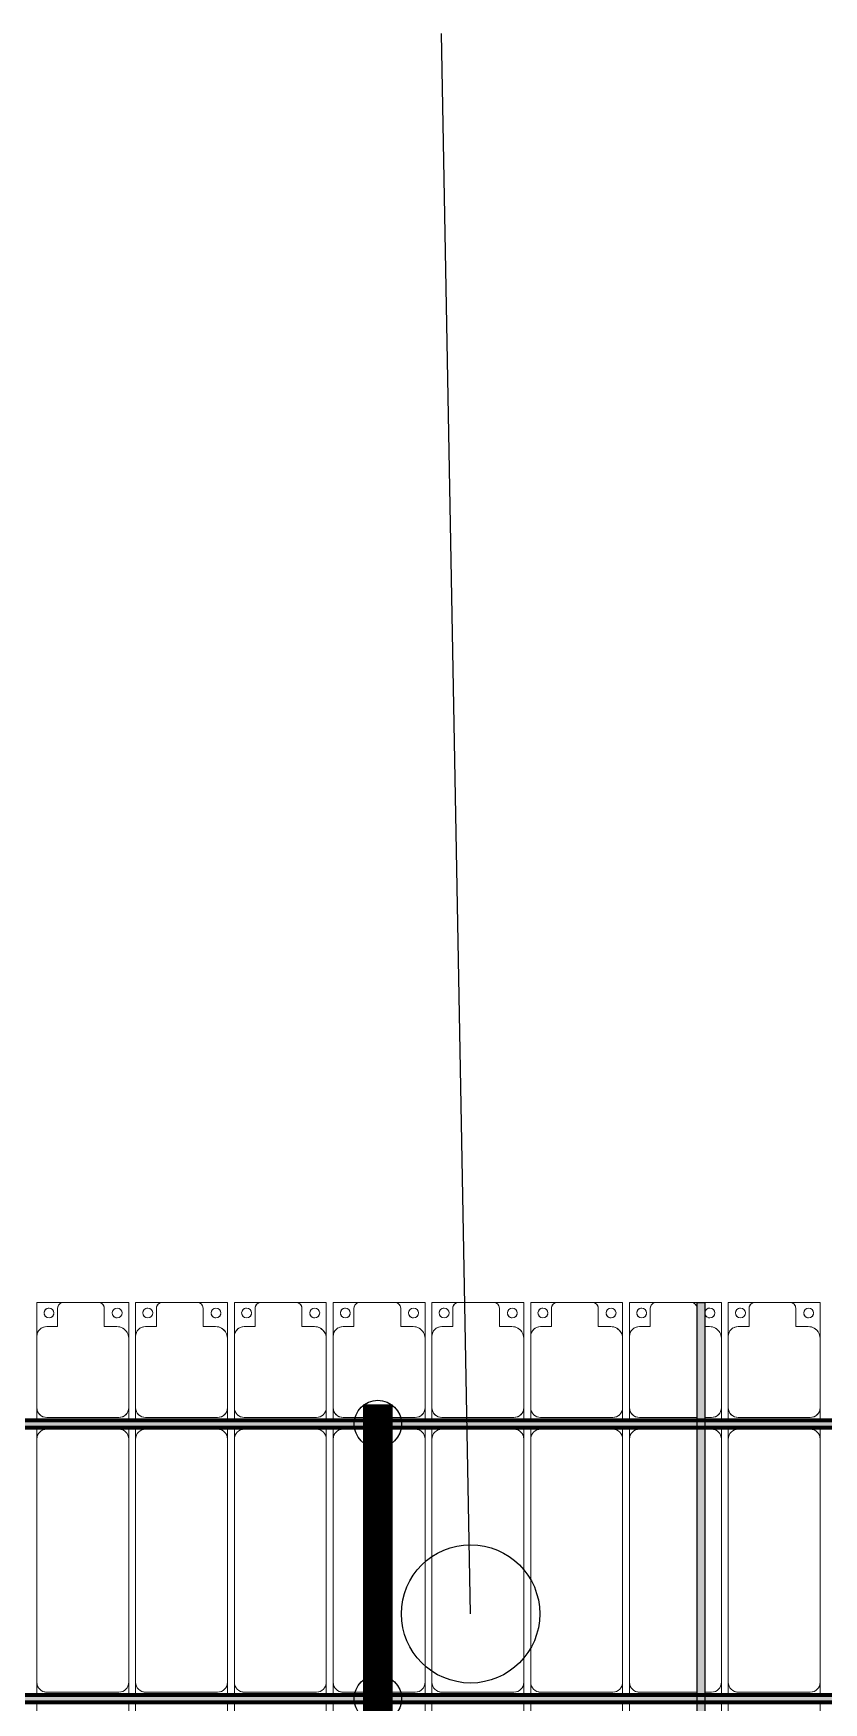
# Model space of a CAD drawing. Header units: millimetres. Extents: x -291190 to 146725, y 19759 to 185158.
# Drawn here: x -46923 to -42923, y 157191 to 165639 of the extents above; entities that cross this region are included whole.
import ezdxf

# ---------------------------------------------------------------- set-up
doc = ezdxf.new("R2010")
doc.units = ezdxf.units.MM
doc.layers.add('A-GENM', color=13, linetype='Continuous', lineweight=9)
doc.layers.add('S-BEAM', color=12, linetype='Continuous', lineweight=9)
for name, color, linetype in [('GC-BICH NEO', 6, 'Continuous'), ('GC-DAY NEO', 5, 'Continuous'), ('GC-HOP 40x60 GIA CUONG', 1, 'Continuous')]:
    doc.layers.add(name, color=color, linetype=linetype)

# ---------------------------------------------------------------- blocks, each defined once
blk = doc.blocks.new('Dải phao đi lại kèm đỡ invester - DẢI PHAO ĐI LẠI-60252-KHUNG KẾT CẤU BÈ PIN 4')
at = {"layer": 'A-GENM', "color": 7}
for p, q in [((107758.4, 713.3), (107758.4, 769.7)), ((107758.4, 713.3), (107758.4, 769.7)), ((108223.4, 769.7), (108223.4, 713.3)), ((108223.4, 769.7), (108223.4, 713.3)), ((108258.4, 713.3), (108258.4, 769.7)), ((108258.4, 713.3), (108258.4, 769.7)), ((108723.4, 769.7), (108723.4, 713.3)), ((108723.4, 769.7), (108723.4, 713.3)), ((108758.4, 713.3), (108758.4, 769.7)), ((108758.4, 713.3), (108758.4, 769.7)), ((109223.4, 769.7), (109223.4, 713.3)), ((109223.4, 769.7), (109223.4, 713.3)), ((109258.4, 713.3), (109258.4, 769.7)), ((109258.4, 713.3), (109258.4, 769.7)), ((109723.4, 769.7), (109723.4, 713.3)), ((109723.4, 769.7), (109723.4, 713.3)), ((109758.4, 713.3), (109758.4, 769.7)), ((109758.4, 713.3), (109758.4, 769.7)), ((110223.4, 769.7), (110223.4, 713.3)), ((110223.4, 769.7), (110223.4, 713.3)), ((110258.4, 713.3), (110258.4, 769.7)), ((110258.4, 713.3), (110258.4, 769.7)), ((110723.4, 769.7), (110723.4, 713.3)), ((110723.4, 769.7), (110723.4, 713.3)), ((110758.4, 713.3), (110758.4, 769.7)), ((110758.4, 713.3), (110758.4, 769.7)), ((111223.4, 769.7), (111223.4, 713.3)), ((111223.4, 769.7), (111223.4, 713.3)), ((111258.4, 713.3), (111258.4, 769.7)), ((111258.4, 713.3), (111258.4, 769.7)), ((111723.4, 769.7), (111723.4, 713.3)), ((111723.4, 769.7), (111723.4, 713.3)), ((107758.4, 610.3), (107758.4, 673.3)), ((107758.4, 610.3), (107758.4, 673.3)), ((107758.4, 610.3), (107758.4, -620.3)), ((108173.4, 660.3), (107808.4, 660.3)), ((108223.4, 673.3), (108223.4, 610.3)), ((108223.4, 673.3), (108223.4, 610.3)), ((108223.4, -620.3), (108223.4, 610.3)), ((108258.4, 610.3), (108258.4, 673.3)), ((108258.4, 610.3), (108258.4, 673.3)), ((108258.4, 610.3), (108258.4, -620.3)), ((108341.4, 660.3), (108308.4, 660.3)), ((108673.4, 660.3), (108381.4, 660.3)), ((108723.4, 673.3), (108723.4, 610.3)), ((108723.4, 673.3), (108723.4, 610.3)), ((108723.4, -620.3), (108723.4, 610.3)), ((108758.4, 610.3), (108758.4, 673.3)), ((108758.4, 610.3), (108758.4, 673.3)), ((108758.4, 610.3), (108758.4, -620.3)), ((109173.4, 660.3), (108808.4, 660.3)), ((109223.4, 673.3), (109223.4, 610.3)), ((109223.4, 673.3), (109223.4, 610.3)), ((109223.4, -620.3), (109223.4, 610.3)), ((109258.4, 610.3), (109258.4, 673.3)), ((109258.4, 610.3), (109258.4, 673.3)), ((109258.4, 610.3), (109258.4, -620.3)), ((109673.4, 660.3), (109308.4, 660.3)), ((109723.4, 673.3), (109723.4, 610.3)), ((109723.4, 673.3), (109723.4, 610.3)), ((109723.4, -620.3), (109723.4, 610.3)), ((109758.4, 610.3), (109758.4, 673.3)), ((109758.4, 610.3), (109758.4, 673.3)), ((109758.4, 610.3), (109758.4, -620.3)), ((110173.4, 660.3), (109808.4, 660.3)), ((110223.4, 673.3), (110223.4, 610.3)), ((110223.4, 673.3), (110223.4, 610.3)), ((110223.4, -620.3), (110223.4, 610.3)), ((110258.4, 610.3), (110258.4, 673.3)), ((110258.4, 610.3), (110258.4, 673.3)), ((110258.4, 610.3), (110258.4, -620.3)), ((110673.4, 660.3), (110308.4, 660.3)), ((110723.4, 673.3), (110723.4, 610.3)), ((110723.4, 673.3), (110723.4, 610.3)), ((110723.4, -620.3), (110723.4, 610.3)), ((110758.4, 610.3), (110758.4, 673.3)), ((110758.4, 610.3), (110758.4, 673.3)), ((110758.4, 610.3), (110758.4, -620.3)), ((111173.4, 660.3), (110808.4, 660.3)), ((111223.4, 673.3), (111223.4, 610.3)), ((111223.4, 673.3), (111223.4, 610.3)), ((111223.4, -620.3), (111223.4, 610.3)), ((111258.4, 610.3), (111258.4, 673.3)), ((111258.4, 610.3), (111258.4, 673.3)), ((111258.4, 610.3), (111258.4, -620.3)), ((111673.4, 660.3), (111308.4, 660.3)), ((111723.4, 673.3), (111723.4, 610.3)), ((111723.4, 673.3), (111723.4, 610.3)), ((111723.4, -620.3), (111723.4, 610.3)), ((107758.4, -676.7), (107758.4, -620.3)), ((107758.4, -676.7), (107758.4, -620.3)), ((107808.4, -670.3), (108173.4, -670.3)), ((108223.4, -620.3), (108223.4, -676.7)), ((108223.4, -620.3), (108223.4, -676.7)), ((108258.4, -676.7), (108258.4, -620.3)), ((108258.4, -676.7), (108258.4, -620.3)), ((108308.4, -670.3), (108341.4, -670.3)), ((108381.4, -670.3), (108673.4, -670.3)), ((108723.4, -620.3), (108723.4, -676.7)), ((108723.4, -620.3), (108723.4, -676.7)), ((108758.4, -676.7), (108758.4, -620.3)), ((108758.4, -676.7), (108758.4, -620.3)), ((108808.4, -670.3), (109173.4, -670.3)), ((109223.4, -620.3), (109223.4, -676.7)), ((109223.4, -620.3), (109223.4, -676.7)), ((109258.4, -676.7), (109258.4, -620.3)), ((109258.4, -676.7), (109258.4, -620.3)), ((109308.4, -670.3), (109673.4, -670.3)), ((109723.4, -620.3), (109723.4, -676.7)), ((109723.4, -620.3), (109723.4, -676.7)), ((109758.4, -676.7), (109758.4, -620.3)), ((109758.4, -676.7), (109758.4, -620.3)), ((109808.4, -670.3), (110173.4, -670.3)), ((110223.4, -620.3), (110223.4, -676.7)), ((110223.4, -620.3), (110223.4, -676.7)), ((110258.4, -676.7), (110258.4, -620.3)), ((110258.4, -676.7), (110258.4, -620.3)), ((110308.4, -670.3), (110673.4, -670.3)), ((110723.4, -620.3), (110723.4, -676.7)), ((110723.4, -620.3), (110723.4, -676.7)), ((110758.4, -676.7), (110758.4, -620.3)), ((110758.4, -676.7), (110758.4, -620.3)), ((110808.4, -670.3), (111173.4, -670.3)), ((111223.4, -620.3), (111223.4, -676.7)), ((111223.4, -620.3), (111223.4, -676.7)), ((111258.4, -676.7), (111258.4, -620.3)), ((111258.4, -676.7), (111258.4, -620.3)), ((111308.4, -670.3), (111673.4, -670.3)), ((111723.4, -620.3), (111723.4, -676.7)), ((111723.4, -620.3), (111723.4, -676.7)), ((107758.4, -779.7), (107758.4, -716.7)), ((107758.4, -779.7), (107758.4, -716.7)), ((108173.4, -729.7), (107808.4, -729.7)), ((108223.4, -716.7), (108223.4, -779.7)), ((108223.4, -716.7), (108223.4, -779.7)), ((108258.4, -779.7), (108258.4, -716.7)), ((108258.4, -779.7), (108258.4, -716.7)), ((108341.4, -729.7), (108308.4, -729.7)), ((108673.4, -729.7), (108381.4, -729.7)), ((108723.4, -716.7), (108723.4, -779.7)), ((108723.4, -716.7), (108723.4, -779.7)), ((108758.4, -779.7), (108758.4, -716.7)), ((108758.4, -779.7), (108758.4, -716.7)), ((109173.4, -729.7), (108808.4, -729.7)), ((109223.4, -716.7), (109223.4, -779.7)), ((109223.4, -716.7), (109223.4, -779.7)), ((109258.4, -779.7), (109258.4, -716.7)), ((109258.4, -779.7), (109258.4, -716.7)), ((109673.4, -729.7), (109308.4, -729.7)), ((109723.4, -716.7), (109723.4, -779.7)), ((109723.4, -716.7), (109723.4, -779.7)), ((109758.4, -779.7), (109758.4, -716.7)), ((109758.4, -779.7), (109758.4, -716.7)), ((110173.4, -729.7), (109808.4, -729.7)), ((110223.4, -716.7), (110223.4, -779.7)), ((110223.4, -716.7), (110223.4, -779.7)), ((110258.4, -779.7), (110258.4, -716.7)), ((110258.4, -779.7), (110258.4, -716.7)), ((110673.4, -729.7), (110308.4, -729.7)), ((110723.4, -716.7), (110723.4, -779.7)), ((110723.4, -716.7), (110723.4, -779.7)), ((110758.4, -779.7), (110758.4, -716.7)), ((110758.4, -779.7), (110758.4, -716.7)), ((111173.4, -729.7), (110808.4, -729.7)), ((111223.4, -716.7), (111223.4, -779.7)), ((111223.4, -716.7), (111223.4, -779.7)), ((111258.4, -779.7), (111258.4, -716.7)), ((111258.4, -779.7), (111258.4, -716.7)), ((111673.4, -729.7), (111308.4, -729.7)), ((111723.4, -716.7), (111723.4, -779.7)), ((111723.4, -716.7), (111723.4, -779.7)), ((107758.4, -779.7), (107758.4, -1129.7)), ((108223.4, -1139.7), (108223.4, -779.7)), ((108258.4, -779.7), (108258.4, -1129.7)), ((108723.4, -1139.7), (108723.4, -779.7)), ((108758.4, -779.7), (108758.4, -1129.7)), ((109223.4, -1139.7), (109223.4, -779.7)), ((109258.4, -779.7), (109258.4, -1129.7)), ((109723.4, -1139.7), (109723.4, -779.7)), ((109758.4, -779.7), (109758.4, -1129.7)), ((110223.4, -1139.7), (110223.4, -779.7)), ((110258.4, -779.7), (110258.4, -1129.7)), ((110723.4, -1139.7), (110723.4, -779.7)), ((110758.4, -779.7), (110758.4, -1129.7)), ((111223.4, -1139.7), (111223.4, -779.7)), ((111258.4, -779.7), (111258.4, -1129.7)), ((111723.4, -1139.7), (111723.4, -779.7)), ((107758.4, -1312.2), (107758.4, -1129.7)), ((107758.4, -1129.7), (107758.4, -1312.2)), ((108223.4, -1139.7), (108223.4, -1312.2)), ((108223.4, -1312.2), (108223.4, -1139.7)), ((108258.4, -1312.2), (108258.4, -1129.7)), ((108258.4, -1129.7), (108258.4, -1312.2)), ((108723.4, -1139.7), (108723.4, -1312.2)), ((108723.4, -1312.2), (108723.4, -1139.7)), ((108758.4, -1312.2), (108758.4, -1129.7)), ((108758.4, -1129.7), (108758.4, -1312.2)), ((109223.4, -1139.7), (109223.4, -1312.2)), ((109223.4, -1312.2), (109223.4, -1139.7)), ((109258.4, -1312.2), (109258.4, -1129.7)), ((109258.4, -1129.7), (109258.4, -1312.2)), ((109723.4, -1139.7), (109723.4, -1312.2)), ((109723.4, -1312.2), (109723.4, -1139.7)), ((109758.4, -1312.2), (109758.4, -1129.7)), ((109758.4, -1129.7), (109758.4, -1312.2)), ((110223.4, -1139.7), (110223.4, -1312.2)), ((110223.4, -1312.2), (110223.4, -1139.7)), ((110258.4, -1312.2), (110258.4, -1129.7)), ((110258.4, -1129.7), (110258.4, -1312.2)), ((110723.4, -1139.7), (110723.4, -1312.2)), ((110723.4, -1312.2), (110723.4, -1139.7)), ((110758.4, -1312.2), (110758.4, -1129.7)), ((110758.4, -1129.7), (110758.4, -1312.2)), ((111223.4, -1139.7), (111223.4, -1312.2)), ((111223.4, -1312.2), (111223.4, -1139.7)), ((111258.4, -1312.2), (111258.4, -1129.7)), ((111258.4, -1129.7), (111258.4, -1312.2)), ((111723.4, -1139.7), (111723.4, -1312.2)), ((111723.4, -1312.2), (111723.4, -1139.7)), ((107818.4, -1189.7), (107881.8, -1189.7)), ((107881.8, -1189.7), (107881.8, -1282.2)), ((108118.2, -1282.2), (108118.2, -1189.7)), ((108118.2, -1189.7), (108173.4, -1189.7)), ((108318.4, -1189.7), (108341.4, -1189.7)), ((108381.8, -1189.7), (108381.8, -1282.2)), ((108618.2, -1282.2), (108618.2, -1189.7)), ((108618.2, -1189.7), (108673.4, -1189.7)), ((108818.4, -1189.7), (108881.8, -1189.7)), ((108881.8, -1189.7), (108881.8, -1282.2)), ((109118.2, -1282.2), (109118.2, -1189.7)), ((109118.2, -1189.7), (109173.4, -1189.7)), ((109318.4, -1189.7), (109381.8, -1189.7)), ((109381.8, -1189.7), (109381.8, -1282.2)), ((109618.2, -1282.2), (109618.2, -1189.7)), ((109618.2, -1189.7), (109673.4, -1189.7)), ((109818.4, -1189.7), (109881.8, -1189.7)), ((109881.8, -1189.7), (109881.8, -1282.2)), ((110118.2, -1282.2), (110118.2, -1189.7)), ((110118.2, -1189.7), (110173.4, -1189.7)), ((110318.4, -1189.7), (110381.8, -1189.7)), ((110381.8, -1189.7), (110381.8, -1282.2)), ((110618.2, -1282.2), (110618.2, -1189.7)), ((110618.2, -1189.7), (110673.4, -1189.7)), ((110818.4, -1189.7), (110881.8, -1189.7)), ((110881.8, -1189.7), (110881.8, -1282.2)), ((111118.2, -1282.2), (111118.2, -1189.7)), ((111118.2, -1189.7), (111173.4, -1189.7)), ((111318.4, -1189.7), (111381.8, -1189.7)), ((111381.8, -1189.7), (111381.8, -1282.2)), ((111618.2, -1282.2), (111618.2, -1189.7)), ((111618.2, -1189.7), (111673.4, -1189.7)), ((107911.8, -1312.2), (107758.4, -1312.2)), ((107758.4, -1312.2), (107911.8, -1312.2)), ((107911.8, -1312.2), (108088.2, -1312.2)), ((108223.4, -1312.2), (108088.2, -1312.2)), ((108088.2, -1312.2), (108223.4, -1312.2)), ((108341.4, -1312.2), (108258.4, -1312.2)), ((108258.4, -1312.2), (108341.4, -1312.2)), ((108411.8, -1312.2), (108381.4, -1312.2)), ((108381.4, -1312.2), (108411.8, -1312.2)), ((108411.8, -1312.2), (108588.2, -1312.2)), ((108723.4, -1312.2), (108588.2, -1312.2)), ((108588.2, -1312.2), (108723.4, -1312.2)), ((108911.8, -1312.2), (108758.4, -1312.2)), ((108758.4, -1312.2), (108911.8, -1312.2)), ((108911.8, -1312.2), (109088.2, -1312.2)), ((109223.4, -1312.2), (109088.2, -1312.2)), ((109088.2, -1312.2), (109223.4, -1312.2)), ((109411.8, -1312.2), (109258.4, -1312.2)), ((109259, -1312.2), (109411.8, -1312.2)), ((109411.8, -1312.2), (109588.2, -1312.2)), ((109723.4, -1312.2), (109588.2, -1312.2)), ((109588.2, -1312.2), (109723.4, -1312.2)), ((109911.8, -1312.2), (109758.4, -1312.2)), ((109758.4, -1312.2), (109911.8, -1312.2)), ((109911.8, -1312.2), (110088.2, -1312.2)), ((110223.4, -1312.2), (110088.2, -1312.2)), ((110088.2, -1312.2), (110223.4, -1312.2)), ((110411.8, -1312.2), (110258.4, -1312.2)), ((110258.4, -1312.2), (110411.8, -1312.2)), ((110411.8, -1312.2), (110588.2, -1312.2)), ((110723.4, -1312.2), (110588.2, -1312.2)), ((110588.2, -1312.2), (110723.4, -1312.2)), ((110911.8, -1312.2), (110758.4, -1312.2)), ((110758.4, -1312.2), (110911.8, -1312.2)), ((110911.8, -1312.2), (111088.2, -1312.2)), ((111223.4, -1312.2), (111088.2, -1312.2)), ((111088.2, -1312.2), (111223.4, -1312.2)), ((111411.8, -1312.2), (111258.4, -1312.2)), ((111258.4, -1312.2), (111411.8, -1312.2)), ((111411.8, -1312.2), (111588.2, -1312.2)), ((111723.4, -1312.2), (111588.2, -1312.2)), ((111588.2, -1312.2), (111723.4, -1312.2))]:
    blk.add_line(p, q, dxfattribs=at)
for centre, radius, start, end in [((107808.4, 610.3), 50, 90, 180), ((107808.4, 610.3), 50, 150, 180), ((107808.4, 610.3), 50, 105, 120), ((108173.4, 610.3), 50, 360, 90), ((108173.4, 610.3), 50, 60, 90), ((108173.4, 610.3), 50, 15, 30), ((108308.4, 610.3), 50, 90, 180), ((108308.4, 610.3), 50, 150, 180), ((108308.4, 610.3), 50, 105, 120), ((108673.4, 610.3), 50, 360, 90), ((108673.4, 610.3), 50, 60, 90), ((108673.4, 610.3), 50, 15, 30), ((108808.4, 610.3), 50, 90, 180), ((108808.4, 610.3), 50, 150, 180), ((108808.4, 610.3), 50, 105, 120), ((109173.4, 610.3), 50, 360, 90), ((109173.4, 610.3), 50, 60, 90), ((109173.4, 610.3), 50, 15, 30), ((109308.4, 610.3), 50, 90, 180), ((109308.4, 610.3), 50, 150, 165), ((109308.4, 610.3), 50, 105, 120), ((109673.4, 610.3), 50, 360, 90), ((109673.4, 610.3), 50, 60, 90), ((109673.4, 610.3), 50, 15, 30), ((109808.4, 610.3), 50, 90, 180), ((109808.4, 610.3), 50, 150, 180), ((109808.4, 610.3), 50, 105, 120), ((110173.4, 610.3), 50, 360, 90), ((110173.4, 610.3), 50, 60, 90), ((110173.4, 610.3), 50, 15, 30), ((110308.4, 610.3), 50, 90, 180), ((110308.4, 610.3), 50, 150, 180), ((110308.4, 610.3), 50, 105, 120), ((110673.4, 610.3), 50, 360, 90), ((110673.4, 610.3), 50, 60, 90), ((110673.4, 610.3), 50, 15, 30), ((110808.4, 610.3), 50, 90, 180), ((110808.4, 610.3), 50, 150, 180), ((110808.4, 610.3), 50, 105, 120), ((111173.4, 610.3), 50, 360, 90), ((111173.4, 610.3), 50, 60, 90), ((111173.4, 610.3), 50, 15, 30), ((111308.4, 610.3), 50, 90, 180), ((111308.4, 610.3), 50, 150, 180), ((111308.4, 610.3), 50, 105, 120), ((111673.4, 610.3), 50, 360, 90), ((111673.4, 610.3), 50, 60, 90), ((111673.4, 610.3), 50, 15, 30), ((107808.4, -620.3), 50, 180, 270), ((107808.4, -620.3), 50, 195, 210), ((107808.4, -620.3), 50, 240, 270), ((108173.4, -620.3), 50, 270, 0), ((108173.4, -620.3), 50, 270, 300), ((108173.4, -620.3), 50, 330, 0), ((108308.4, -620.3), 50, 180, 270), ((108308.4, -620.3), 50, 195, 210), ((108308.4, -620.3), 50, 240, 270), ((108673.4, -620.3), 50, 270, 0), ((108673.4, -620.3), 50, 270, 300), ((108673.4, -620.3), 50, 330, 0), ((108808.4, -620.3), 50, 180, 270), ((108808.4, -620.3), 50, 195, 210), ((108808.4, -620.3), 50, 240, 270), ((109173.4, -620.3), 50, 270, 0), ((109173.4, -620.3), 50, 270, 300), ((109173.4, -620.3), 50, 330, 0), ((109308.4, -620.3), 50, 180, 270), ((109308.4, -620.3), 50, 195, 210), ((109308.4, -620.3), 50, 240, 270), ((109673.4, -620.3), 50, 270, 0), ((109673.4, -620.3), 50, 270, 300), ((109673.4, -620.3), 50, 330, 0), ((109808.4, -620.3), 50, 180, 270), ((109808.4, -620.3), 50, 195, 210), ((109808.4, -620.3), 50, 240, 270), ((110173.4, -620.3), 50, 270, 0), ((110173.4, -620.3), 50, 270, 300), ((110173.4, -620.3), 50, 330, 0), ((110308.4, -620.3), 50, 180, 270), ((110308.4, -620.3), 50, 195, 210), ((110308.4, -620.3), 50, 240, 270), ((110673.4, -620.3), 50, 270, 0), ((110673.4, -620.3), 50, 270, 300), ((110673.4, -620.3), 50, 330, 0), ((110808.4, -620.3), 50, 180, 270), ((110808.4, -620.3), 50, 195, 210), ((110808.4, -620.3), 50, 240, 270), ((111173.4, -620.3), 50, 270, 0), ((111173.4, -620.3), 50, 270, 300), ((111173.4, -620.3), 50, 330, 0), ((111308.4, -620.3), 50, 180, 270), ((111308.4, -620.3), 50, 195, 210), ((111308.4, -620.3), 50, 240, 270), ((111673.4, -620.3), 50, 270, 0), ((111673.4, -620.3), 50, 270, 300), ((111673.4, -620.3), 50, 330, 0), ((107808.4, -779.7), 50, 90, 180), ((107808.4, -779.7), 50, 90, 165), ((108173.4, -779.7), 50, 360, 90), ((108173.4, -779.7), 50, 15, 90), ((108308.4, -779.7), 50, 90, 180), ((108308.4, -779.7), 50, 90, 165), ((108673.4, -779.7), 50, 360, 90), ((108673.4, -779.7), 50, 15, 90), ((108808.4, -779.7), 50, 90, 180), ((108808.4, -779.7), 50, 90, 165), ((109173.4, -779.7), 50, 360, 90), ((109173.4, -779.7), 50, 15, 90), ((109308.4, -779.7), 50, 90, 180), ((109308.4, -779.7), 50, 90, 165), ((109673.4, -779.7), 50, 360, 90), ((109673.4, -779.7), 50, 15, 90), ((109808.4, -779.7), 50, 90, 180), ((109808.4, -779.7), 50, 90, 165), ((110173.4, -779.7), 50, 360, 90), ((110173.4, -779.7), 50, 15, 90), ((110308.4, -779.7), 50, 90, 180), ((110308.4, -779.7), 50, 90, 165), ((110673.4, -779.7), 50, 360, 90), ((110673.4, -779.7), 50, 15, 90), ((110808.4, -779.7), 50, 90, 180), ((110808.4, -779.7), 50, 90, 165), ((111173.4, -779.7), 50, 360, 90), ((111173.4, -779.7), 50, 15, 90), ((111308.4, -779.7), 50, 90, 180), ((111308.4, -779.7), 50, 90, 165), ((111673.4, -779.7), 50, 360, 90), ((111673.4, -779.7), 50, 15, 90), ((107818.4, -1129.7), 60, 180, 270), ((107818.4, -1129.7), 60, 210, 270), ((108173.4, -1139.7), 50, 270, 360), ((108173.4, -1139.7), 50, 270, 345), ((108173.4, -1139.7), 50, 300, 315), ((108173.4, -1139.7), 50, 300, 315), ((108318.4, -1129.7), 60, 180, 270), ((108318.4, -1129.7), 60, 210, 270), ((108673.4, -1139.7), 50, 270, 360), ((108673.4, -1139.7), 50, 270, 345), ((108673.4, -1139.7), 50, 300, 315), ((108673.4, -1139.7), 50, 300, 315), ((108818.4, -1129.7), 60, 180, 270), ((108818.4, -1129.7), 60, 210, 270), ((109173.4, -1139.7), 50, 270, 360), ((109173.4, -1139.7), 50, 270, 345), ((109173.4, -1139.7), 50, 300, 315), ((109173.4, -1139.7), 50, 300, 315), ((109318.4, -1129.7), 60, 180, 270), ((109318.4, -1129.7), 60, 210, 270), ((109673.4, -1139.7), 50, 270, 360), ((109673.4, -1139.7), 50, 270, 345), ((109673.4, -1139.7), 50, 300, 315), ((109673.4, -1139.7), 50, 300, 315), ((109818.4, -1129.7), 60, 180, 270), ((109818.4, -1129.7), 60, 210, 270), ((110173.4, -1139.7), 50, 270, 360), ((110173.4, -1139.7), 50, 270, 345), ((110173.4, -1139.7), 50, 300, 315), ((110173.4, -1139.7), 50, 300, 315), ((110318.4, -1129.7), 60, 180, 270), ((110318.4, -1129.7), 60, 210, 270), ((110673.4, -1139.7), 50, 270, 360), ((110673.4, -1139.7), 50, 270, 345), ((110673.4, -1139.7), 50, 300, 315), ((110673.4, -1139.7), 50, 300, 315), ((110818.4, -1129.7), 60, 180, 270), ((110818.4, -1129.7), 60, 210, 270), ((111173.4, -1139.7), 50, 270, 360), ((111173.4, -1139.7), 50, 270, 345), ((111173.4, -1139.7), 50, 300, 315), ((111173.4, -1139.7), 50, 300, 315), ((111318.4, -1129.7), 60, 180, 270), ((111318.4, -1129.7), 60, 210, 270), ((111673.4, -1139.7), 50, 270, 360), ((111673.4, -1139.7), 50, 270, 345), ((111673.4, -1139.7), 50, 300, 315), ((111673.4, -1139.7), 50, 300, 315), ((107816.8, -1258.6), 25, 90, 270), ((107816.8, -1258.6), 25, 180, 270), ((107816.8, -1258.6), 25, 90, 165), ((107816.8, -1258.6), 25, 270, 90), ((107816.8, -1258.6), 25, 75, 90), ((107816.8, -1258.6), 25, 270, 360), ((107816.8, -1258.6), 25, 15, 60), ((108161.8, -1258.6), 25, 90, 270), ((108161.8, -1258.6), 25, 180, 270), ((108161.8, -1258.6), 25, 90, 165), ((108161.8, -1258.6), 25, 270, 90), ((108161.8, -1258.6), 25, 15, 90), ((108161.8, -1258.6), 25, 270, 0), ((108316.8, -1258.6), 25, 90, 270), ((108316.8, -1258.6), 25, 180, 270), ((108316.8, -1258.6), 25, 90, 165), ((108316.8, -1258.6), 25, 15, 90), ((108316.8, -1258.6), 25, 75, 90), ((108316.8, -1258.6), 25, 270, 345), ((108316.8, -1258.6), 25, 270, 345), ((108316.8, -1258.6), 25, 15, 60), ((108661.8, -1258.6), 25, 90, 270), ((108661.8, -1258.6), 25, 180, 270), ((108661.8, -1258.6), 25, 90, 165), ((108661.8, -1258.6), 25, 270, 90), ((108661.8, -1258.6), 25, 15, 90), ((108661.8, -1258.6), 25, 270, 0), ((108816.8, -1258.6), 25, 90, 270), ((108816.8, -1258.6), 25, 180, 270), ((108816.8, -1258.6), 25, 90, 165), ((108816.8, -1258.6), 25, 270, 90), ((108816.8, -1258.6), 25, 75, 90), ((108816.8, -1258.6), 25, 270, 360), ((108816.8, -1258.6), 25, 15, 60), ((109161.8, -1258.6), 25, 90, 270), ((109161.8, -1258.6), 25, 180, 270), ((109161.8, -1258.6), 25, 90, 165), ((109161.8, -1258.6), 25, 270, 90), ((109161.8, -1258.6), 25, 15, 90), ((109161.8, -1258.6), 25, 270, 0), ((109316.8, -1258.6), 25, 90, 270), ((109316.8, -1258.6), 25, 180, 270), ((109316.8, -1258.6), 25, 90, 165), ((109316.8, -1258.6), 25, 270, 90), ((109316.8, -1258.6), 25, 75, 90), ((109316.8, -1258.6), 25, 270, 360), ((109316.8, -1258.6), 25, 15, 60), ((109661.8, -1258.6), 25, 90, 270), ((109661.8, -1258.6), 25, 180, 270), ((109661.8, -1258.6), 25, 90, 165), ((109661.8, -1258.6), 25, 270, 90), ((109661.8, -1258.6), 25, 15, 90), ((109661.8, -1258.6), 25, 270, 0), ((109816.8, -1258.6), 25, 90, 270), ((109816.8, -1258.6), 25, 180, 270), ((109816.8, -1258.6), 25, 90, 165), ((109816.8, -1258.6), 25, 270, 90), ((109816.8, -1258.6), 25, 75, 90), ((109816.8, -1258.6), 25, 270, 360), ((109816.8, -1258.6), 25, 15, 60), ((110161.8, -1258.6), 25, 90, 270), ((110161.8, -1258.6), 25, 180, 270), ((110161.8, -1258.6), 25, 90, 165), ((110161.8, -1258.6), 25, 270, 90), ((110161.8, -1258.6), 25, 15, 90), ((110161.8, -1258.6), 25, 270, 0), ((110316.8, -1258.6), 25, 90, 270), ((110316.8, -1258.6), 25, 180, 270), ((110316.8, -1258.6), 25, 90, 165), ((110316.8, -1258.6), 25, 270, 90), ((110316.8, -1258.6), 25, 75, 90), ((110316.8, -1258.6), 25, 270, 360), ((110316.8, -1258.6), 25, 15, 60), ((110661.8, -1258.6), 25, 90, 270), ((110661.8, -1258.6), 25, 180, 270), ((110661.8, -1258.6), 25, 90, 165), ((110661.8, -1258.6), 25, 270, 90), ((110661.8, -1258.6), 25, 15, 90), ((110661.8, -1258.6), 25, 270, 0), ((110816.8, -1258.6), 25, 90, 270), ((110816.8, -1258.6), 25, 180, 270), ((110816.8, -1258.6), 25, 90, 165), ((110816.8, -1258.6), 25, 270, 90), ((110816.8, -1258.6), 25, 75, 90), ((110816.8, -1258.6), 25, 270, 360), ((110816.8, -1258.6), 25, 15, 60), ((111161.8, -1258.6), 25, 90, 270), ((111161.8, -1258.6), 25, 180, 270), ((111161.8, -1258.6), 25, 90, 165), ((111161.8, -1258.6), 25, 270, 90), ((111161.8, -1258.6), 25, 15, 90), ((111161.8, -1258.6), 25, 270, 0), ((111316.8, -1258.6), 25, 90, 270), ((111316.8, -1258.6), 25, 180, 270), ((111316.8, -1258.6), 25, 90, 165), ((111316.8, -1258.6), 25, 270, 90), ((111316.8, -1258.6), 25, 75, 90), ((111316.8, -1258.6), 25, 270, 360), ((111316.8, -1258.6), 25, 15, 60), ((111661.8, -1258.6), 25, 90, 270), ((111661.8, -1258.6), 25, 180, 270), ((111661.8, -1258.6), 25, 90, 165), ((111661.8, -1258.6), 25, 270, 90), ((111661.8, -1258.6), 25, 15, 90), ((111661.8, -1258.6), 25, 270, 0), ((107911.8, -1282.2), 30, 180, 270), ((107911.8, -1282.2), 30, 195, 225), ((107911.8, -1282.2), 30, 195, 255), ((107911.8, -1282.2), 30, 195, 225), ((107911.8, -1282.2), 30, 240, 255), ((107911.8, -1282.2), 30, 240, 255), ((108088.2, -1282.2), 30, 270, 0), ((108088.2, -1282.2), 30, 285, 345), ((108088.2, -1282.2), 30, 285, 300), ((108088.2, -1282.2), 30, 285, 300), ((108088.2, -1282.2), 30, 330, 345), ((108088.2, -1282.2), 30, 330, 345), ((108411.8, -1282.2), 30, 180, 270), ((108411.8, -1282.2), 30, 195, 225), ((108411.8, -1282.2), 30, 195, 255), ((108411.8, -1282.2), 30, 195, 225), ((108411.8, -1282.2), 30, 240, 255), ((108411.8, -1282.2), 30, 240, 255), ((108588.2, -1282.2), 30, 270, 0), ((108588.2, -1282.2), 30, 285, 345), ((108588.2, -1282.2), 30, 285, 300), ((108588.2, -1282.2), 30, 285, 300), ((108588.2, -1282.2), 30, 330, 345), ((108588.2, -1282.2), 30, 330, 345), ((108911.8, -1282.2), 30, 180, 270), ((108911.8, -1282.2), 30, 195, 225), ((108911.8, -1282.2), 30, 195, 255), ((108911.8, -1282.2), 30, 195, 225), ((108911.8, -1282.2), 30, 240, 255), ((108911.8, -1282.2), 30, 240, 255), ((109088.2, -1282.2), 30, 270, 0), ((109088.2, -1282.2), 30, 285, 345), ((109088.2, -1282.2), 30, 285, 300), ((109088.2, -1282.2), 30, 285, 300), ((109088.2, -1282.2), 30, 330, 345), ((109088.2, -1282.2), 30, 330, 345), ((109411.8, -1282.2), 30, 180, 270), ((109411.8, -1282.2), 30, 195, 225), ((109411.8, -1282.2), 30, 195, 255), ((109411.8, -1282.2), 30, 195, 225), ((109411.8, -1282.2), 30, 240, 255), ((109411.8, -1282.2), 30, 240, 255), ((109588.2, -1282.2), 30, 270, 0), ((109588.2, -1282.2), 30, 285, 345), ((109588.2, -1282.2), 30, 285, 300), ((109588.2, -1282.2), 30, 285, 300), ((109588.2, -1282.2), 30, 330, 345), ((109588.2, -1282.2), 30, 330, 345), ((109911.8, -1282.2), 30, 180, 270), ((109911.8, -1282.2), 30, 195, 225), ((109911.8, -1282.2), 30, 195, 255), ((109911.8, -1282.2), 30, 195, 225), ((109911.8, -1282.2), 30, 240, 255), ((109911.8, -1282.2), 30, 240, 255), ((110088.2, -1282.2), 30, 270, 0), ((110088.2, -1282.2), 30, 285, 345), ((110088.2, -1282.2), 30, 285, 300), ((110088.2, -1282.2), 30, 285, 300), ((110088.2, -1282.2), 30, 330, 345), ((110088.2, -1282.2), 30, 330, 345), ((110411.8, -1282.2), 30, 180, 270), ((110411.8, -1282.2), 30, 195, 225), ((110411.8, -1282.2), 30, 195, 255), ((110411.8, -1282.2), 30, 195, 225), ((110411.8, -1282.2), 30, 240, 255), ((110411.8, -1282.2), 30, 240, 255), ((110588.2, -1282.2), 30, 270, 0), ((110588.2, -1282.2), 30, 285, 345), ((110588.2, -1282.2), 30, 285, 300), ((110588.2, -1282.2), 30, 285, 300), ((110588.2, -1282.2), 30, 330, 345), ((110588.2, -1282.2), 30, 330, 345), ((110911.8, -1282.2), 30, 180, 270), ((110911.8, -1282.2), 30, 195, 225), ((110911.8, -1282.2), 30, 195, 255), ((110911.8, -1282.2), 30, 195, 225), ((110911.8, -1282.2), 30, 240, 255), ((110911.8, -1282.2), 30, 240, 255), ((111088.2, -1282.2), 30, 270, 0), ((111088.2, -1282.2), 30, 285, 345), ((111088.2, -1282.2), 30, 285, 300), ((111088.2, -1282.2), 30, 285, 300), ((111088.2, -1282.2), 30, 330, 345), ((111088.2, -1282.2), 30, 330, 345), ((111411.8, -1282.2), 30, 180, 270), ((111411.8, -1282.2), 30, 195, 225), ((111411.8, -1282.2), 30, 195, 255), ((111411.8, -1282.2), 30, 195, 225), ((111411.8, -1282.2), 30, 240, 255), ((111411.8, -1282.2), 30, 240, 255), ((111588.2, -1282.2), 30, 270, 0), ((111588.2, -1282.2), 30, 285, 345), ((111588.2, -1282.2), 30, 285, 300), ((111588.2, -1282.2), 30, 285, 300), ((111588.2, -1282.2), 30, 330, 345), ((111588.2, -1282.2), 30, 330, 345)]:
    blk.add_arc(centre, radius, start, end, dxfattribs=at)
blk = doc.blocks.new('Dầm C52 - Dầm C52-74423-KHUNG KẾT CẤU BÈ PIN 4')
at = {"layer": 'S-BEAM', "lineweight": 140}
blk.add_hatch(color=1, dxfattribs=at).paths.add_polyline_path([(-153612.4, 20), (-153612.4, -20), (153612.4, -20), (153612.4, 20), (-152772.8, 20)])
at = {"layer": 'S-BEAM', "color": 1, "lineweight": 140}
for p, q in [((-153612.4, 20), (153612.4, 20)), ((153612.4, -20), (-153612.4, -20))]:
    blk.add_line(p, q, dxfattribs=at)
blk = doc.blocks.new('Dầm C52 - Hộp 40x60-62905-KHUNG KẾT CẤU BÈ PIN 4')
at = {"layer": 'S-BEAM', "lineweight": 25}
blk.add_hatch(color=4, dxfattribs=at).paths.add_polyline_path([(-37712.2, -20), (37712.2, -20), (37712.2, 20), (-37712.2, 20)])
at = {"layer": 'S-BEAM', "color": 4, "lineweight": 25}
for p, q in [((-37712.2, 20), (37712.2, 20)), ((37712.2, 20), (37712.2, -20)), ((37712.2, -20), (-37712.2, -20))]:
    blk.add_line(p, q, dxfattribs=at)
blk = doc.blocks.new('Dầm C52 - Dầm C52-V30-KHUNG KẾT CẤU BÈ PIN 4')
at = {"layer": 'S-BEAM', "lineweight": 140}
blk.add_hatch(color=1, dxfattribs=at).paths.add_polyline_path([(-153612.4, 20), (-153612.4, -20), (153612.4, -20), (153612.4, 20), (-152772.8, 20)])
at = {"layer": 'S-BEAM', "color": 1, "lineweight": 140}
for p, q in [((-153612.4, 20), (153612.4, 20)), ((153612.4, -20), (-153612.4, -20))]:
    blk.add_line(p, q, dxfattribs=at)

msp = doc.modelspace()

# ---------------------------------------------------------------- linework, layer by layer
at = {"layer": 'GC-BICH NEO'}
msp.add_circle((-44710.1, 157640.2), 350, dxfattribs=at)
at = {"layer": 'GC-DAY NEO'}
msp.add_line((-44710.1, 157640.2), (-44858.1, 165638.8), dxfattribs=at)
at = {"layer": 'GC-HOP 40x60 GIA CUONG', "const_width": 150}
msp.add_lwpolyline([(-45179.7, 143701.2), (-45179.7, 158701.2)], dxfattribs=at)
at = {"layer": 'GC-HOP 40x60 GIA CUONG'}
for centre in [(-45179.7, 158601.2), (-45179.7, 157211.2)]:
    msp.add_circle(centre, 120, dxfattribs=at)

# ---------------------------------------------------------------- block references
at = {"layer": 'A-GENM', "color": 7, "rotation": 180}
msp.add_blockref('Dải phao đi lại kèm đỡ invester - DẢI PHAO ĐI LẠI-60252-KHUNG KẾT CẤU BÈ PIN 4', (64817.6, 157904.6), dxfattribs=at)
at = {"layer": 'S-BEAM', "color": 4, "lineweight": 25, "rotation": 89.99999999999977}
msp.add_blockref('Dầm C52 - Hộp 40x60-62905-KHUNG KẾT CẤU BÈ PIN 4', (-43543.8, 121504.6), dxfattribs=at)
at = {"layer": 'S-BEAM', "color": 1, "lineweight": 140, "rotation": 180}
for name, p in [('Dầm C52 - Dầm C52-V30-KHUNG KẾT CẤU BÈ PIN 4', (-88196.3, 158601.2)), ('Dầm C52 - Dầm C52-74423-KHUNG KẾT CẤU BÈ PIN 4', (-88196.3, 157211.2))]:
    msp.add_blockref(name, p, dxfattribs=at)

doc.saveas('drawing.dxf')
